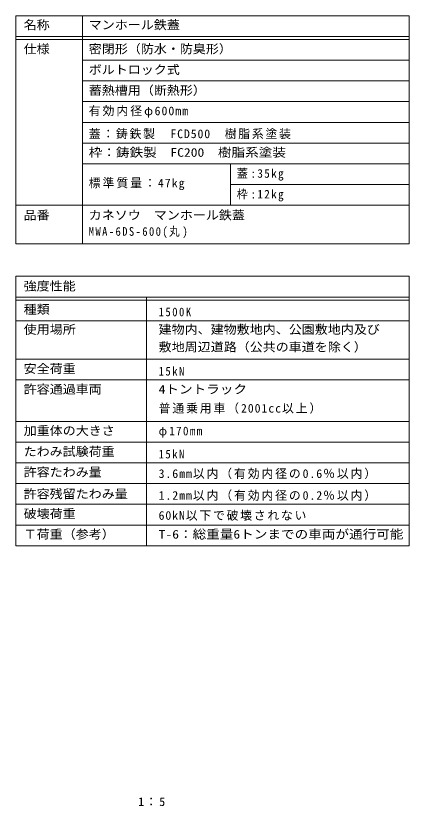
# Model space of a CAD drawing. Units: millimetres on the paper, enlarged 5 times. Extents: x -906 to 950, y -675 to 701.
# Drawn here: x 285 to 950, y -674 to 661 of the extents above; entities that cross this region are included whole.
import ezdxf
from ezdxf.enums import TextEntityAlignment as Align

# ---------------------------------------------------------------- set-up
doc = ezdxf.new("R2010")
doc.units = ezdxf.units.MM
doc.header["$LTSCALE"] = 5
doc.layers.add('B-F', color=3, linetype='Continuous', lineweight=9)
doc.layers.add('F-5_F-5ﾚｲﾔ', color=2, linetype='Continuous')
doc.styles.add('ＭＳ ゴシック', font='')
doc.styles.get('ＭＳ ゴシック').set_extended_font_data('MS Gothic')

msp = doc.modelspace()

# ---------------------------------------------------------------- linework, layer by layer
at = {"layer": 'B-F', "color": 7}
for p, q in [((284.761, 661), (284.761, 275.76)), ((284.761, 661), (949.78, 661)), ((397.487, 661), (397.487, 275.76)), ((949.78, 661), (949.78, 275.76)), ((284.761, 626), (949.78, 626)), ((284.761, 621), (949.78, 621)), ((949.78, 586), (397.487, 586)), ((949.78, 551), (397.487, 551)), ((949.78, 516), (397.487, 516)), ((949.78, 481), (397.487, 481)), ((397.487, 446), (949.78, 446)), ((397.487, 411), (949.78, 411)), ((647.487, 411), (647.487, 341)), ((647.487, 376), (949.78, 376)), ((284.761, 341), (949.78, 341)), ((284.761, 275.76), (949.78, 275.76)), ((284.761, 221), (949.78, 221)), ((949.78, 221), (949.78, -233.999)), ((284.761, 186), (949.78, 186)), ((284.761, 181), (949.78, 181)), ((505.538, 186), (505.538, -233.999)), ((284.761, 146), (949.78, 146)), ((284.761, 81), (949.78, 81)), ((284.761, 46), (949.78, 46)), ((284.761, -23.999), (949.78, -23.999)), ((949.78, -59), (284.761, -59)), ((284.761, -93.999), (949.78, -93.999)), ((284.761, -128.999), (949.78, -128.999)), ((284.761, -163.999), (949.78, -163.999)), ((284.761, -198.999), (949.78, -198.999))]:
    msp.add_line(p, q, dxfattribs=at)
msp.add_lwpolyline([(284.761, 221), (284.761, -233.999), (949.78, -233.999)], dxfattribs=at)

# ---------------------------------------------------------------- texts
at = {"layer": 'B-F', "style": 'ＭＳ ゴシック'}
for s, width, p in [('名称', 1.1, (298.07, 633.864)), ('マンホール鉄蓋', 1.1, (408.068, 633.864)), ('仕様', 1.1, (298.07, 593.236)), ('密閉形（防水・防臭形）', 1.1, (408.068, 593.236)), ('ボルトロック式', 1.1, (408.068, 558.236)), ('蓄熱槽用（断熱形）', 1.1, (408.068, 523.236)), ('枠：鋳鉄製\u3000FC200\u3000樹脂系塗装', 1.15, (408.068, 418.468)), ('品番', 1.1, (298.07, 312.514)), ('カネソウ\u3000マンホール鉄蓋', 1.1, (408.068, 312.514)), ('強度性能', 1.1, (298.07, 192.695)), ('種類', 1.1, (298.07, 153.312)), ('使用場所', 1.1, (298.07, 119.446)), ('建物内、建物敷地内、公園敷地内及び', 1.1, (526.205, 119.446)), ('敷地周辺道路（公共の車道を除く）', 1.1, (526.205, 89.81)), ('安全荷重', 1.1, (298.07, 53.216)), ('許容通過車両', 1.1, (298.07, 18.487)), ('4トントラック', 1.15, (526.205, 18.487)), ('加重体の大きさ', 1.1, (298.07, -51.513)), ('たわみ試験荷重', 1.1, (298.07, -86.784)), ('許容たわみ量', 1.1, (298.07, -121.513)), ('許容残留たわみ量', 1.1, (298.07, -158.353)), ('破壊荷重', 1.1, (298.07, -191.856)), ('Ｔ荷重（参考）', 1.1, (298.07, -226.389)), ('T-6：総重量6トンまでの車両が通行可能', 1.15, (526.205, -226.389))]:
    msp.add_text(s, height=14.66, dxfattribs=dict(at, width=width)).set_placement(p, align=Align.BOTTOM_LEFT)
at = {"layer": 'B-F', "char_height": 14.66, "attachment_point": 7, "style": 'ＭＳ ゴシック'}
for s, insert in [('\\T1.17;有効内径φ600mm', (408.068, 489.129)), ('\\T1.15;蓋：鋳鉄製\u3000FCD500\u3000樹脂系塗装', (408.068, 452.634)), ('\\T1.23;\\W0.95;蓋:35kg', (658.068, 382.634)), ('\\T1.17;標準質量：47kg', (408.068, 366.563)), ('\\T1.23;\\W0.95;枠:12kg', (658.068, 347.634)), ('\\T1.26;\\W0.9;MWA-6DS-600(丸)', (408.068, 285.504)), ('\\T1.28;\\W0.9;1500K', (526.205, 153.312)), ('\\T1.28;\\W0.9;15kN', (526.205, 53.216)), ('\\T1.16;普通乗用車（2001cc以上）', (526.205, -11.149)), ('\\T1.23;\\W0.95;φ170mm', (526.205, -51.513)), ('\\T1.28;\\W0.9;15kN', (526.205, -86.784)), ('\\T1.16;3.6mm以内（有効内径の0.6％以内）', (526.205, -121.513)), ('\\T1.16;1.2mm以内（有効内径の0.2％以内）', (526.205, -158.353)), ('\\T1.15;60kN以下で破壊されない', (526.205, -191.856))]:
    msp.add_mtext(s, dxfattribs=dict(at, insert=insert))
at = {"layer": 'F-5_F-5ﾚｲﾔ', "insert": (491.625, -673.906), "char_height": 14.66, "attachment_point": 7, "style": 'ＭＳ ゴシック'}
msp.add_mtext('\\T1.19;1：5', dxfattribs=at)

doc.saveas('drawing.dxf')
